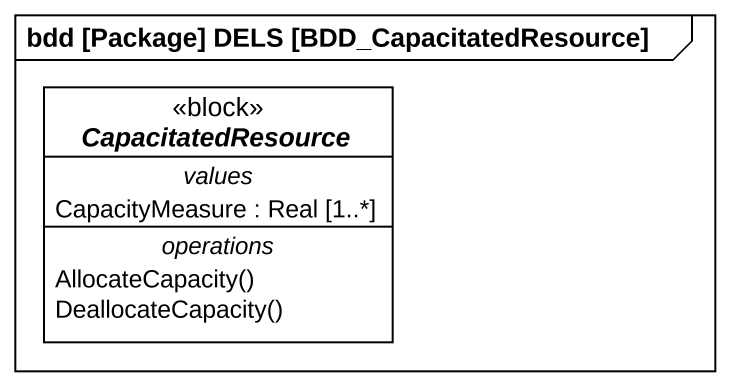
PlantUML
@startuml
mainframe bdd [Package] DELS [BDD_CapacitatedResource]
hide circle
hide empty members
abstract class CapacitatedResource <<block>> {
  -- values --
  CapacityMeasure : Real [1..*]
  -- operations --
  AllocateCapacity()
  DeallocateCapacity()
}
@enduml
